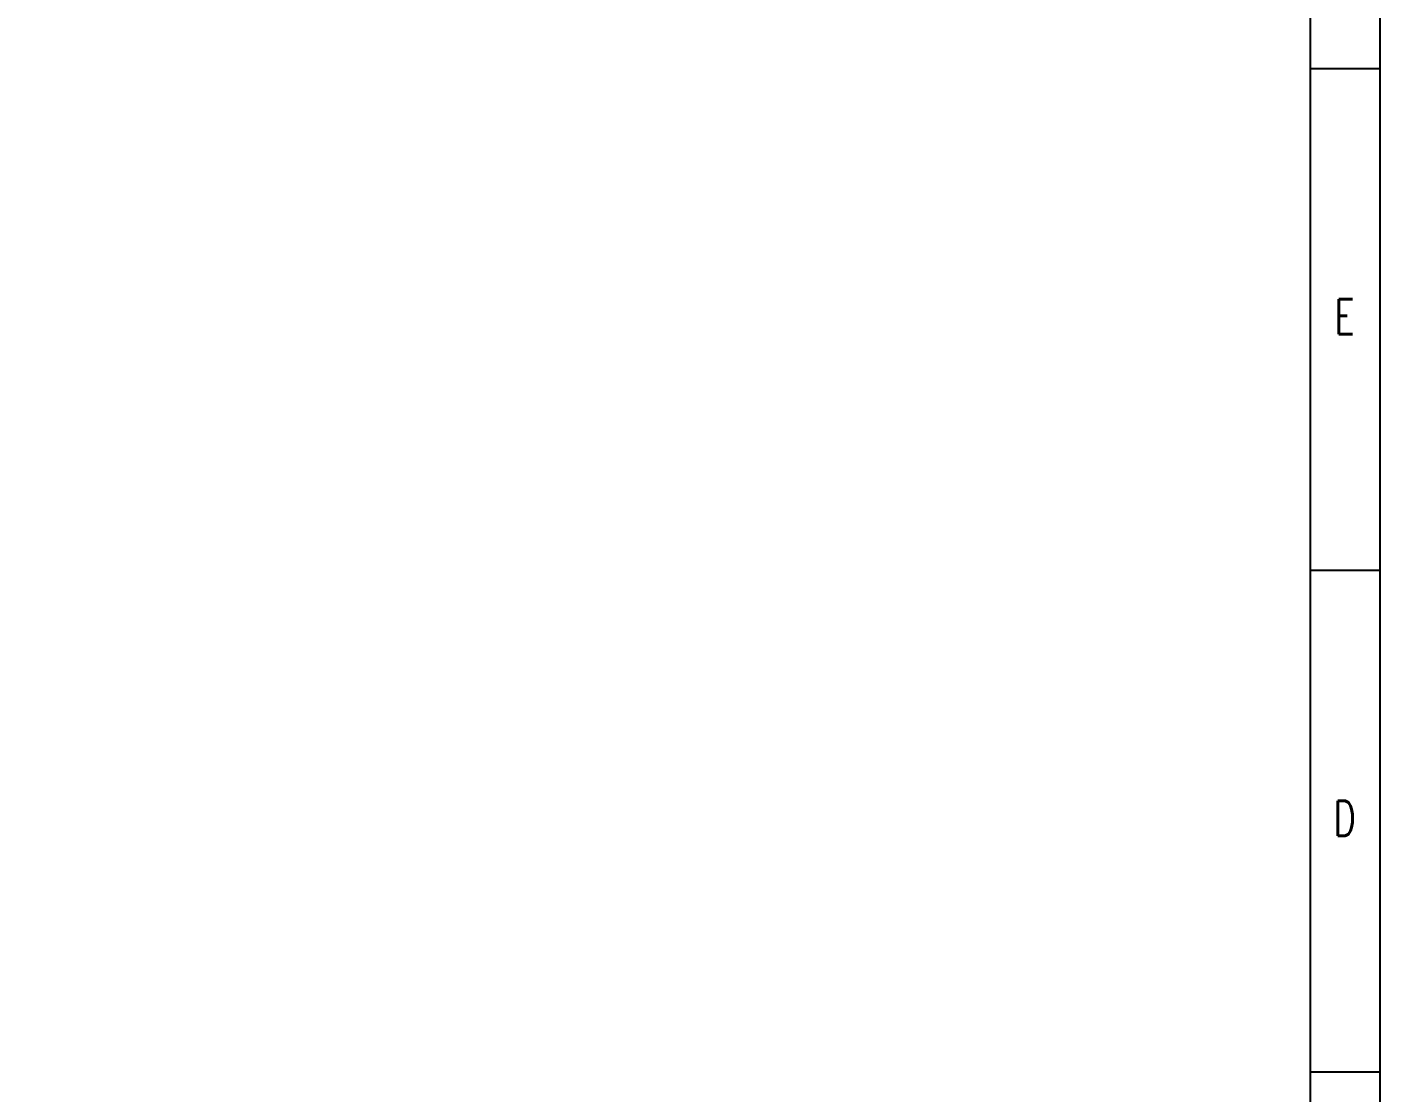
# Model space of a CAD drawing. Header units: millimetres. Extents: x 0 to 1261, y 0 to 594.
# Drawn here: x 1067.6 to 1261, y 150.5 to 302.9 of the extents above; entities that cross this region are included whole.
import ezdxf
from ezdxf.enums import TextEntityAlignment as Align

# ---------------------------------------------------------------- set-up
doc = ezdxf.new("R2010")
doc.units = ezdxf.units.MM
doc.header["$MEASUREMENT"] = 0
for name, color, linetype in [('内层矩形', 1, 'Continuous'), ('图框', 4, 'Continuous'), ('外层矩形', 1, 'Continuous')]:
    doc.layers.add(name, color=color, linetype=linetype)
doc.styles.add('HZ', font='txt_____.ttf', dxfattribs={"width": 0.7, "bigfont": 'HZTXT'})

msp = doc.modelspace()

# ---------------------------------------------------------------- linework, layer by layer
at = {"layer": '内层矩形'}
msp.add_lwpolyline([(25, 584), (1251, 584), (1251, 10), (25, 10)], close=True, dxfattribs=at)
at = {"layer": '图框'}
for p, q in [((1261, 594), (1261, 0)), ((1251, 297), (1251, 10)), ((1251, 297), (1251, 10)), ((1251, 297), (1251, 10)), ((1251, 297), (1251, 10)), ((1251, 297), (1261, 297)), ((1251, 225.25), (1261, 225.25)), ((1251, 153.5), (1261, 153.5))]:
    msp.add_line(p, q, dxfattribs=at)
at = {"layer": '图框', "color": 1}
msp.add_line((1251, 584), (1251, 10), dxfattribs=at)
at = {"layer": '外层矩形'}
msp.add_lwpolyline([(0, 594), (1261, 594), (1261, 0), (0, 0)], close=True, dxfattribs=at)

# ---------------------------------------------------------------- texts
at = {"layer": '图框', "style": 'HZ', "width": 0.7}
for s, p in [('E', (1255.96, 259.01)), ('D', (1255.96, 187.26))]:
    msp.add_text(s, height=5, dxfattribs=at).set_placement(p, align=Align.CENTER)

doc.saveas('drawing.dxf')
